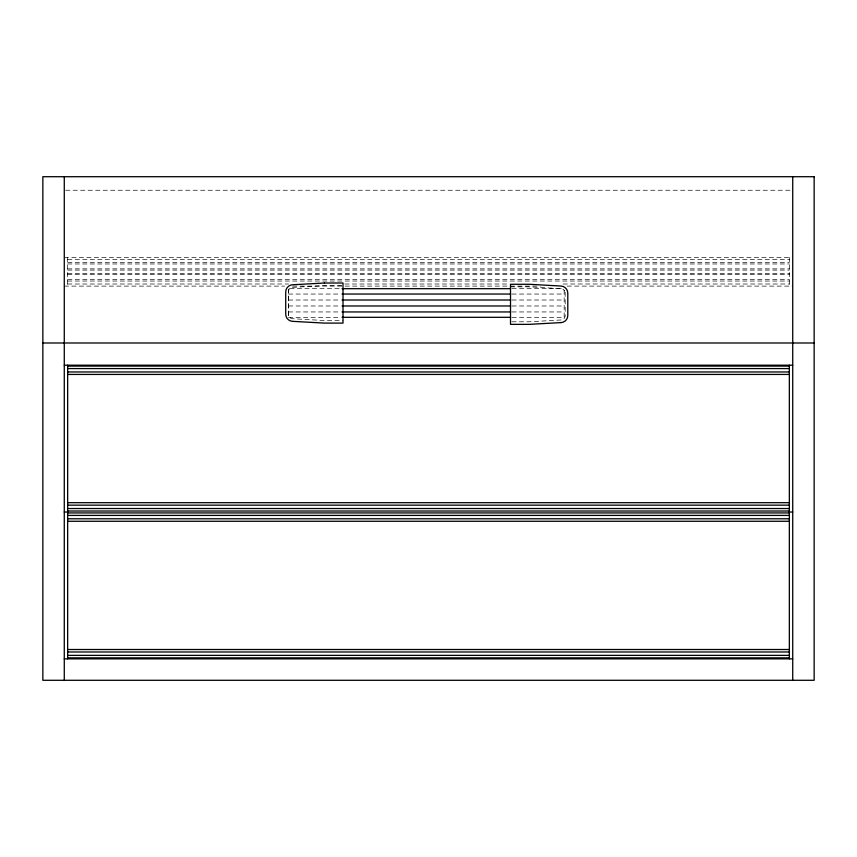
<?xml version="1.0" encoding="UTF-8"?>
<svg xmlns="http://www.w3.org/2000/svg" width="857" height="857" viewBox="0 0 857 857"><rect width="100%" height="100%" fill="white"/><g stroke="black" fill="none" stroke-linecap="round" stroke-linejoin="round"><path stroke-width="0.64" stroke-dasharray="4.29 3.21" d="M65.614 190.243L792.725 190.243M64.275 257.464L791.6 257.464M67.66 259.553L789.34 259.553M67.66 262.531L789.34 262.531M67.66 263.967L789.34 263.967M67.66 268.862L789.34 268.862M67.66 270.094L789.34 270.094M67.66 273.479L789.34 273.469M67.66 274.679L789.34 274.679M67.66 279.607L789.34 279.607M67.66 281.032L789.34 281.032M67.66 284.01L288.584 284.01M344.814 284.01L509.508 284.01M563.06 284.01L789.34 284.01M341.675 285.585L324.46 285.585L292.055 287.427A4.574 4.574 0 0 0 288.348 291.348L288.348 314.755A4.574 4.574 0 0 0 292.055 318.686L324.46 320.529L343.004 320.529M64.275 286.109L284.567 286.109M292.601 286.099L540.306 286.109M567.077 286.099L792.725 286.109M510.515 286.849L529.058 286.849L561.464 288.691A4.574 4.574 0 0 1 564.634 290.984M289.859 288.68L340.7 288.68M511.972 288.68L562.824 288.68M288.52 294.047L340.7 294.047M511.972 294.047L564.163 294.047M288.52 300.014L340.7 300.014M511.972 300.014L564.163 300.014M288.52 305.981L340.7 305.981M511.972 305.981L564.163 305.981M288.52 311.948L340.7 311.948M511.972 311.948L564.163 311.948M288.52 317.315L340.7 317.315M511.972 317.315L564.163 317.315L564.163 289.077M511.843 321.793L529.058 321.793L561.464 319.95A4.574 4.574 0 0 0 565.17 316.019L565.17 292.623A4.574 4.574 0 0 0 564.881 291.498M789.34 257.464L789.34 286.109M288.52 289.077L288.52 317.176M67.66 257.464L67.66 286.109"/><path stroke-width="1.29" d="M342.039 288.68L510.633 288.68M342.039 294.047L510.633 294.047M342.039 300.014L510.633 300.014M342.039 305.981L510.633 305.981M342.039 311.948L510.633 311.948M342.039 317.315L510.633 317.315M42.85 342.993L814.15 342.993M64.275 365.2L792.725 365.2M67.66 366.1L789.34 366.1M67.66 368.574L789.34 368.574M67.66 371.959L789.34 371.959M67.66 374.434L789.34 374.434M67.66 502.684L789.34 502.684M67.66 505.159L789.34 505.159M67.66 508.533L789.34 508.533M67.66 511.018L789.34 511.018M64.275 512.025L67.66 512.025M789.34 512.025L792.725 512.025M67.66 512.936L789.34 512.936M67.66 515.411L789.34 515.411M67.66 518.785L789.34 518.785M67.66 521.27L789.34 521.27M67.66 649.51L789.34 649.51M67.66 651.984L789.34 651.984M67.66 655.369L789.34 655.369M67.66 657.844L789.34 657.844M64.275 658.862L792.725 658.862M792.725 176.713L792.725 680.287M789.34 365.2L789.34 658.862M67.66 365.2L67.66 658.862M64.275 176.713L64.275 680.287M324.385 283.014L292.494 284.781A7.156 7.156 0 0 0 285.724 291.926L285.724 314.176A7.156 7.156 0 0 0 292.494 321.332L324.385 323.1L343.004 323.1L343.004 283.014L324.385 283.014M561.024 322.596L529.133 324.364L510.515 324.364L510.515 284.278L529.133 284.278L561.024 286.045A7.156 7.156 0 0 1 567.795 293.19L567.795 315.451A7.156 7.156 0 0 1 561.024 322.596M814.15 176.713L42.85 176.713L42.85 680.287L814.15 680.287L814.15 176.713"/></g></svg>
